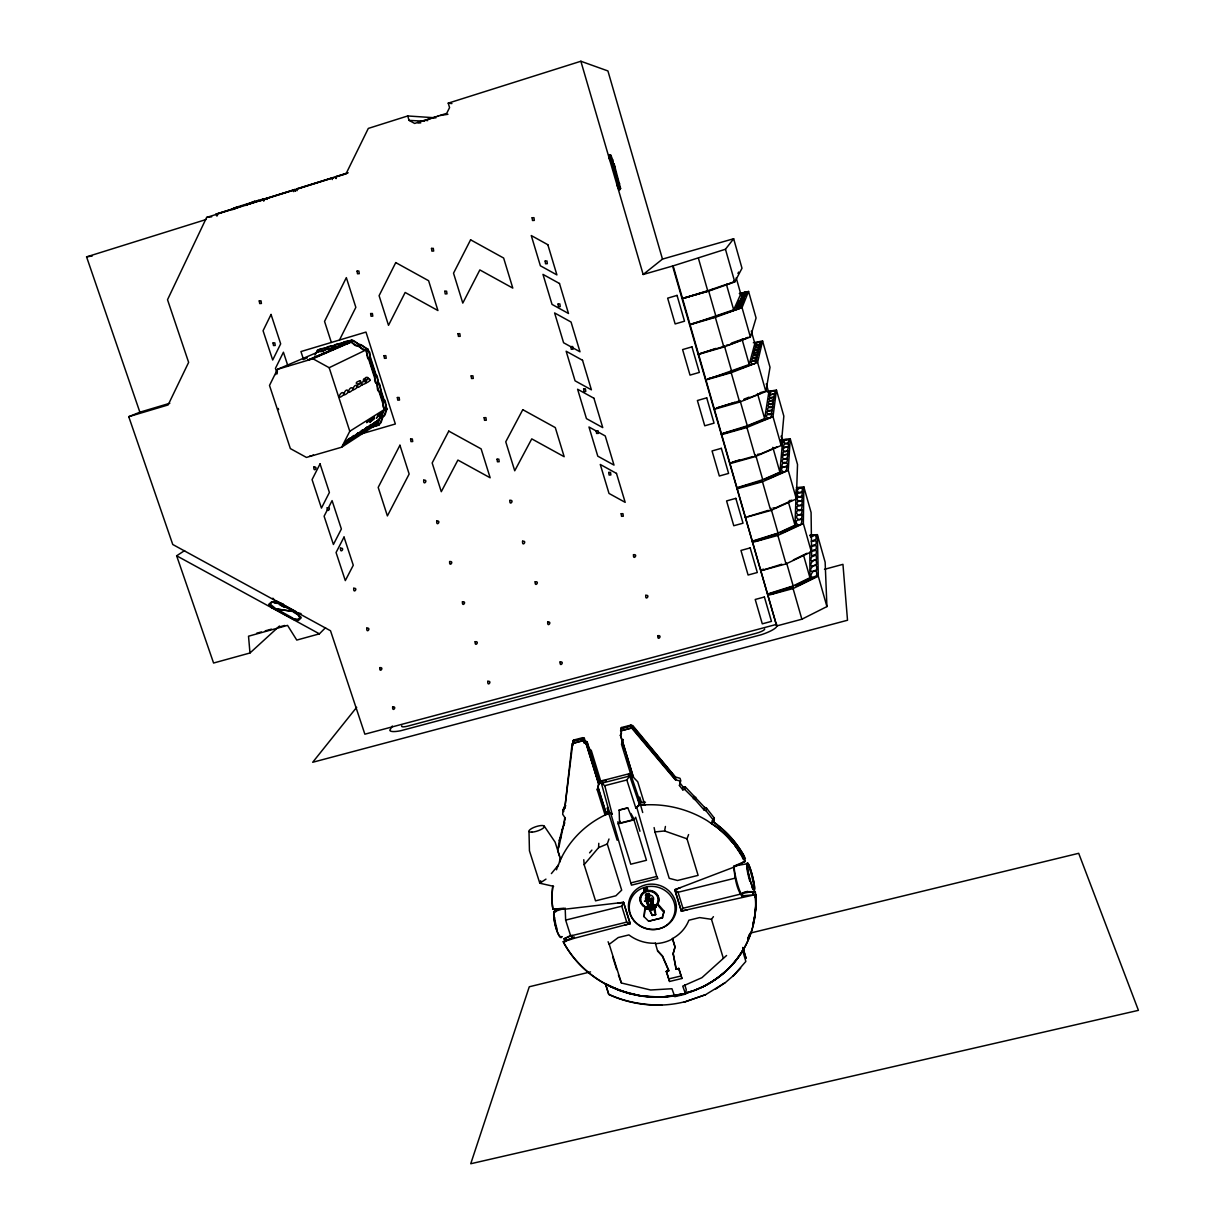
<?xml version="1.0" encoding="UTF-8"?>
<svg xmlns="http://www.w3.org/2000/svg" width="1225" height="1225" viewBox="0 0 1225 1225"><rect width="100%" height="100%" fill="white"/><g stroke="black" fill="none" stroke-linecap="round" stroke-linejoin="round"><path stroke-width="1.5" d="M760.893 569.334L760.74 570.773L786.021 563.913L811.363 551.801L803.355 523.58L803.845 486.876L796.373 487.657M802.099 500.688C803.095 512.096 790.064 501.056 802.084 500.673M745.55 516.246L745.336 517.517L770.709 510.519L796.357 498.927L797.521 464.52L790.217 438.688L780.907 439.928M803.355 523.58L777.86 535.432L752.518 542.353L752.717 541.006L778.043 533.074L794.994 525.219L796.25 489.525M608.993 839.002L607.278 843.979L621.688 890.146L615.869 895.797L595.534 900.85L584.141 864.682L598.581 847.639L598.795 843.321M565.766 805.606L562.964 809.694L562.704 814.349L564.771 817.351L563.806 825.466M563.684 811.654L563.944 807.015M796.357 498.927L788.257 470.415L790.217 438.688M809.863 535.202L817.351 534.636L825.145 562.198L826.921 606.589L801.87 619.222L776.696 625.944L673.597 267.433M787.935 450.693L787.706 453.878L783.112 455.195M755.09 894.449L755.473 897.726L755.09 894.449L752.916 894.648L753.115 892.045L753.482 894.985M742.61 950.462C733.377 966.77 718.279 979.357 701.512 987.472C717.972 979.143 733.224 966.739 742.61 950.462L745.841 961.457L733.086 976.111L740.681 968.179M781.948 467.307C781.366 456.803 794.795 466.036 781.963 467.322M782.943 455.179L783.219 451.994L787.92 450.678M783.556 447.6C783.326 437.922 795.178 446.773 783.632 447.615M710.868 822.894L716.212 826.645A102.226 95.764 15.3 0 1 743.774 858.434L745.137 861.42L733.53 867.3L674.791 889.717L681.345 911.094L755.075 894.679L742.534 895.827M742.074 856.826L743.391 859.537L745.397 858.526M742.733 893.438L742.427 896.93C736.026 888.523 734.893 876.533 733.637 866.228L745.137 861.42L743.759 858.603A102.257 95.795 15.3 0 0 716.166 826.86L707.315 820.75A102.257 95.795 15.3 0 0 638.271 805.438M788.257 470.415L762.471 481.747L737.037 488.821L737.282 487.642L762.746 479.695L779.896 472.176L782.576 441.291L781.091 436.085M730.039 462.637L729.778 463.724L755.258 456.588L781.183 445.502L783.832 416.117L776.451 390.055L767.187 391.571M715.461 989.218L724.649 983.001L705.569 994.685L684.331 1002.081L705.569 994.685M562.964 809.694L564.786 808.286L572.106 743.621L583.406 740.65L584.325 738.231L582.824 737.664L573.53 740.084L572.626 743.483L582.778 740.589L586.254 744.325L598.596 784L597.249 789.819L605.089 815.023L605.916 812.313L598.091 787.2L597.249 789.819M573.086 744.999L573.514 741.202M560.453 859.506L559.534 862.201L559.963 857.546L557.758 850.579L559.32 840.427L565.368 817.871M648.729 905.122L647.458 901.003L650.184 900.329L651.455 904.448L648.729 905.122L647.458 901.003M275.686 374.605L276.268 373.349M781.183 445.502L773.006 416.699L776.451 390.055M276.911 372.14L277.478 370.869M773.189 403.438C772.531 412.687 762.164 403.699 773.174 403.423M643.661 916.269L648.592 921.215L662.189 917.877L664.164 911.216L657.81 903.928L654.946 907.618L655.681 914.646L652.328 915.473L649.847 909.762L645.085 907.955L644.105 916.729L644.917 907.097M685.265 993.322L691.957 991.147L685.296 993.107M713.945 820.842L714.328 818.086L706.457 808.041L704.513 807.29L685.188 786.756L683.29 787.246L682.784 789.865L684.683 789.39L695.264 799.879L704.084 810.001L706.029 810.751L713.945 820.842L711.771 823.613M618.426 975.039L621.397 983.001L650.659 989.999L671.943 988.728L674.822 996.66L685.602 994.088L686.245 989.616L684.775 984.869M678.543 994.731L681.957 994.088L661.178 997.135L640.139 995.833L619.697 990.489L605.41 983.629L608.718 994.47C632.207 1005.342 659.647 1008.037 684.362 1001.866M558.768 847.731L563.041 827.533M706.029 810.751L706.457 808.041M769.928 394.772C770.127 386.778 781.458 393.286 770.004 394.787M678.681 968.592L676.077 969.22L678.681 968.592L681.942 978.484L669.57 981.47L666.293 971.578L668.865 970.537L662.526 955.959L657.81 951.029L662.449 956.388L668.789 970.981L666.293 971.578M704.084 810.001L704.513 807.29M773.006 416.699L746.913 427.494L721.387 434.722L721.693 433.727L747.296 425.779L764.645 418.613L768.764 392.628L766.283 383.869M671.652 996.231L675.113 995.358M676.077 969.22L673.122 953.8L675.067 946.818L672.494 938.518L674.225 937.584A38.863 36.383 15.3 0 0 688.863 920.235L699.659 917.586L711.48 919.301L713.425 916.668M687.21 909.838L681.345 911.094L682.968 908.276L740.022 894.235M673.122 953.8L675.067 946.818M714.374 408.461L714.053 409.38L739.624 402.091L765.87 391.541L770.02 367.286L762.578 340.979L753.344 342.77M674.99 947.247L672.494 938.518M661.837 1005.128C644.151 1005.128 625.225 1002.096 608.764 994.241L605.41 983.629M661.178 997.135L671.683 996.002M695.264 799.879L695.723 797.215M693.335 798.822L693.809 796.158M654.119 827.579L654.977 831.928L664.593 830.963L665.42 826.462M650.643 996.997L661.224 996.905M684.683 789.39L685.188 786.756M621.397 983.001L609.223 944.322L618.242 937.538L628.915 934.92A38.863 36.383 15.3 0 0 655.375 943.219L655.298 943.633A38.878 36.398 15.3 0 0 670.703 939.881L672.433 938.947M640.139 995.833L650.674 996.767M652.603 908.475L656.217 906.837L655.819 904.754L647.903 906.852L646.295 899.625L651.746 898.277L653.354 905.505L647.903 906.852L648.791 904.418L651.455 904.448M656.217 906.837L655.819 904.754M682.784 789.865L679.431 785.485L680.794 780.738L680.043 778.304L676.307 777.232M651.241 908.919L652.649 908.138L646.769 909.18L646.387 907.082L646.769 909.18M646.279 907.572L650.184 906.5C648.913 909.333 653.767 911.369 652.649 908.138M653.231 908.322L646.877 908.69M679.431 785.485L680.273 783.342L679.523 780.892L675.756 779.82L632.085 727.788L620.631 730.927L621.427 727.558L630.783 725.108L632.222 725.69L631.503 728.079L620.631 730.927L621.519 733.163L620.417 735.413L622.3 741.554L622.913 739.594M654.104 907.679L651.746 898.277M648.132 908.368L647.535 907.266M675.802 779.651L675.741 777.538L632.177 725.843M629.788 993.659L609.973 986.37M662.189 917.877L664.164 911.216M647.014 889.228L646.524 888.171L646.693 890.376L646.387 888.217L646.632 890.361L647.612 889.212L646.723 887.298M646.846 888.584L646.861 889.488M644.335 890.024L644.365 890.942L645.299 889.779L644.335 887.88L644.549 890.07L644.258 887.926M348.053 441.934L352.8 437.815L348.084 441.949M352.586 438.979L357.241 434.936M353.795 436.59L358.481 432.578L353.826 436.621M552.781 886.242A102.257 95.795 15.3 0 0 552.429 906.255L552.904 909.226L564.817 909.21L623.556 902.335L630.186 923.604L624.719 925.212M357.026 436.1L361.62 432.134L357.042 436.115M357.271 434.952L352.601 439.009M765.87 391.541L757.601 362.447L762.578 340.979M362.83 429.776L358.251 433.757L362.799 429.761M599.102 782.852L597.984 787.553L605.793 812.665M366.826 428.168L371.267 424.34L366.857 428.199M757.28 357.256C754.952 366.137 746.729 357.424 757.264 357.256M370.072 426.622L365.647 430.496L370.088 426.652M374.283 416.898L371.007 419.976L374.299 416.929M374.222 418.567L369.843 422.334L374.222 418.506M623.556 902.335L621.749 906.209L626.725 922.119L630.171 923.696L623.54 902.412L617.829 903.177M376.397 418.123L378.326 415.933M377.56 415.826L379.474 413.621L377.591 415.857M379.704 416.01L382.307 413.376L379.719 416.041M379.398 419.149L375.233 422.518M383.471 411.095L380.868 413.744L383.486 411.125M632.82 819.816L627.751 807.796L619.146 809.985L619.574 823.185L632.82 819.816L633.34 817.825L630.936 813.522M757.601 362.447L731.218 372.706L705.585 380.072L749.225 364.499L754.83 343.521L751.323 331.133M644.825 804.886L637.735 781.81L633.386 777.232L622.453 741.079M619.574 823.185L620.126 821.194M633.524 776.711L631.748 777.171M622.958 739.441L621.504 744.233L631.702 777.354M715.768 348.436L698.173 354.469L723.853 347.027L750.389 337.028L756.07 317.995L748.567 291.443L739.364 293.525M622.024 742.58L624.153 749.547M565.292 940.785L566.134 938.059L564.22 938.855L565.613 941.612M564.22 938.855L570.804 935.349M565.169 908.092L565.644 920.097L570.682 935.915L574.081 938.335L630.186 923.604M620.417 735.413L621.182 732.994M620.631 730.927L621.427 727.558L622.055 728.584M584.325 742.886L586.377 744.004L598.703 783.663L600.327 783.081L598.596 784M599.27 781.918L600.893 781.351L599.331 781.749L587.035 742.212L584.999 741.094M552.536 906.01L552.904 909.226L563.423 908.261M369.95 427.77L378.877 425.167L387.069 409.181L367.837 349.033L351.56 340.091L350.84 342.219L312.911 358.757L277.478 369.337L269.5 385.446L290.356 448.595L306.449 457.43L341.683 447.202L377.132 424.064L384.696 409.303L365.862 350.488L350.84 342.219L318.01 352.034L277.478 369.337M559.32 840.427L560.315 837.624M560.346 838.65L561.341 835.863M598.765 783.495L588.337 749.96L590.695 752.104L588.276 750.129M588.153 750.45L589.057 747.985L587.158 741.891L585.121 740.773L584.325 738.231L583.498 738.675M562.045 830.29L564.786 822.725M564.786 808.286L572.994 741.339L582.717 738.644M378.311 415.979L376.412 418.138M586.254 744.325L587.158 741.891M584.202 743.207L585.121 740.773M654.977 831.928L669.218 878.325L677.517 880.484L698.112 875.37L686.995 838.803L688.588 834.577M582.824 737.664L582.778 740.589M572.626 743.483L573.53 740.084L573.576 741.048M750.389 337.028L742.044 307.628L748.567 291.443M742.947 301.779C739.441 308.96 733.285 302.299 742.932 301.779M557.543 866.795L561.509 857.577M739.104 300.829C749.271 295.455 744.111 293.142 740.528 298.732M742.044 307.628L715.339 317.336L689.614 324.87L733.668 309.833L740.773 293.939L736.21 277.876M435.962 117.845L407.711 115.962L368.312 128.411L346.017 173.827L206.642 217.422L167.519 299.727L188.635 362.37L168.116 404.939L128.748 416.684L172.756 544.497L330.52 630.768L364.866 734.188L776.803 624.306M650.705 903.836L650.184 900.329M374.084 424.279L369.843 427.724L378.219 421.354L374.069 424.799M375.248 421.997L371.022 425.427L379.382 419.088M314.993 355.143L317.413 350.304L351.56 340.091M339.478 340.014L355.847 307.353L346.338 277.631L324.548 321.409L331.347 342.449M540.715 880.714L539.812 883.225L553.608 886.333M653.354 898.783L653.017 899.763M341.683 447.202L349.783 431.261L384.696 409.303L387.069 409.181M269.607 604.614L269.959 603.91L276.008 608.886L294.674 611.796L300.63 616.925L297.736 620.003L292.591 618.87L272.425 607.845L269.607 604.614L272.639 601.613L277.799 602.792L294.306 611.581L276.008 608.886M282.944 603.956L275.702 601.398L276.069 600.694L296.251 611.719L295.883 612.439L279.208 603.542M278.933 603.159L282.853 604.139M327.427 509.707L324.104 516.2L333.414 544.482L341.377 528.986L332.082 500.612L328.56 507.502M648.791 897.006L649.464 896.777M292.591 618.87L298.104 619.299L300.63 616.925M648.056 894.066L649.066 893.331L648.255 893.867M645.652 901.523L644.518 901.095L645.851 901.355M646.647 897.603L647.504 897.159L646.325 897.588M649.372 896.088L648.377 896.026M297.782 613.71L297.415 614.414L294.077 612.592M645.697 894.771L646.57 894.786L645.759 895.322M682.57 298.441L707.897 291.397L734.755 281.949L741.998 268.26L733.653 238.737L662.48 259.103L643.171 274.492L580.864 61.25L448.228 103.16L449.575 107.586L446.696 113.343L414.647 123.449L409.073 120.372L407.711 115.962M776.895 625.99L776.237 627.246A21.177 4.701 -16.1 0 1 761.414 634.688L400.544 730.774A20.703 4.425 -18.4 0 1 389.795 730.238L392.352 726.012M734.066 280.617L733.163 282.163M737.925 273.42L738.629 272.088M811.44 551.495C818.116 545.232 817.963 558.202 811.639 555.691L811.088 512.479L803.845 486.876M811.379 546.58C817.779 540.317 818.147 553.225 811.44 550.653M811.363 541.756C817.688 535.647 818.024 548.188 811.409 545.737M811.348 537.055C817.733 531.038 817.718 543.395 811.455 540.945M377.361 425.197L370.348 427.311M633.983 819.862L646.463 860.287L630.737 864.222L618.212 823.874L633.983 819.862L635.653 817.243L639.971 831.254M792.039 500.397L776.022 507.655M626.832 779.988L629.711 775.976L639.45 804.657L635.821 808.025L626.832 779.988L604.782 785.669L601.414 783.28L629.711 775.976M764.568 479.327L780.356 472.36L783.923 471.87L768.136 478.853L764.737 479.343M714.328 818.086L712.138 821.026L716.548 824.058M558.539 864.865L551.388 873.593M776.696 625.944L672.602 266.039L725.46 249.242L733.653 238.737M356.689 707.3L312.697 762.272L847.516 620.248L842.953 564.342L824.486 569.319M589.577 852.86L591.905 850.104M764.278 391.479L759.868 392.796M761.475 393.011L744.662 399.672M184.608 550.592L176.645 555.798L213.579 663.031L249.977 652.986L248.522 636.204L287.553 625.378L296.772 640.078L319.403 633.846L325.544 627.659M739.165 487.412L762.317 480.843L739.165 487.428M649.817 896.593L648.959 897.037M646.218 896.409L646.08 896.685A4.058 3.813 15.5 0 0 646.126 900.651L646.892 902.549L646.831 901.493M648.683 894.464L647.795 894.893L649.005 894.786M648.423 895.95L649.495 895.46M645.667 894.587L646.769 893.898L645.942 894.434M649.847 909.762L654.946 907.618M635.821 808.025L640.491 804.381L639.45 804.657M249.977 652.986L279.484 626.021M672.602 266.039L643.171 274.492M726.578 955.485L701.91 977.688L682.738 986.14L685.602 994.088M545.967 879.121L539.812 883.225L529.445 850.808L529.001 831.423M723.562 433.436L746.821 426.79L723.577 433.451M724.633 983.231L733.101 975.896M745.964 338.467L729.411 344.7M806.999 553.271L793.387 559.902M628.257 775.012L630.431 773.419L640.124 801.977L641.165 801.717M367.837 349.033L329.173 367.699L312.911 358.757M763.022 569.043L764.048 569.763L781.795 564.204M652.956 898.721L652.971 899.594M646.693 894.541L645.422 895.123L646.371 895.031M646.693 895.368L645.56 895.567M649.005 893.974L647.948 894.158M427.418 119.621L435.013 117.248M427.693 120.647C425.075 119.346 412.228 123.74 420.772 122.852M437.524 116.436L438.565 116.038M650.184 906.5L655.712 905.244M632.222 725.69L630.783 725.108L630.844 728.018M362.263 384.696C372.431 381.863 359.124 379.367 362.233 384.696M365.678 379.842C372.722 377.698 363.136 375.447 365.663 379.842M360.288 380.699C350.09 383.425 362.891 386.748 360.41 380.791M311.257 455.7L309.558 456.205M644.074 888.799L644.549 890.942M644.09 889.151L644.396 890.391L644.947 889.044M758.627 341.959L755.32 343.214M817.351 534.636L818.3 576.225L793.08 588.567L767.845 595.365L767.983 593.834L793.172 585.918L809.939 577.725L809.847 552.016M646.034 900.834L651.501 899.487M741.171 293.709L744.678 292.484M331.531 349.799L334.93 348.528L327.213 351.713M245.214 205.341L254.754 201.237L245.689 205.433M337.993 347.318L339.57 346.843L307.475 360.242L320.69 355.02M303.218 359.583L307.368 357.807M608.35 811.272L605.364 812.543A101.843 95.443 15.3 0 1 608.503 811.118M604.553 815.253L608.764 813.446L607.079 808.025L608.121 807.75L609.529 812.298L612.102 814.074L608.488 812.558L609.529 812.298M761.093 453.725L776.772 446.941M730.222 283.404L726.655 284.246M710.561 289.912L714.022 289.1M598.581 847.639L607.278 843.979M743.162 862.063L745.152 861.236M564.281 938.656L565.674 941.397L564.281 938.656L572.197 935.349M564.71 944.567L563.316 941.811L574.418 937.171L563.378 941.581L564.694 944.552A102.257 95.795 15.3 0 0 682.769 994.149A102.257 95.795 15.3 0 0 755.412 897.236M691.926 991.377L701.542 987.243M128.748 416.684L139.88 412.197L169.831 403.255M726.394 345.22L728.967 344.807M743.82 399.273L749.057 397.176M216.641 215.814L216.09 214.115L238.768 206.948M233.408 209.368L233.118 208.51L236.195 207.285L258.368 200.349L264.049 198.833L266.882 198.542L267.157 199.399M232.49 209.628L236.486 208.143L236.195 207.285M241.8 206.244L242.642 205.907L240.59 206.382M244.173 205.325L258.72 200.701M295.087 189.492L262.303 199.66L295.087 189.492L295.638 191.207M297.231 190.61L296.68 188.895L297.568 188.558L333.705 177.411L300.447 187.884M649.388 896.884L648.546 897.098M335.88 178.513L335.344 176.813L348.13 172.74M337.748 347.318L336.14 347.808L343.689 344.73M323.844 353.351L317.673 355.863M324.089 353.367L325.789 352.846L312.773 357.991M342.403 345.404L348.084 343.092M731.417 343.123L740.543 339.892M680.411 887.65L674.791 889.717L678.053 892.275L682.968 908.276M742.304 339.233L743.207 338.973M724.863 284.874L708.525 290.478L715.905 316.28M563.316 941.811L574.081 938.335M554.037 911.691L564.342 908.399M692.431 323.614L715.339 316.923L714.007 316.984M742.273 893.01L747.572 891.341M440.25 115.502L447.952 114.277M239.977 206.811L216.09 214.115M249.624 203.794L259.884 200.578M347.41 173.2L335.344 176.813M139.88 412.197L86.577 256.882L205.922 219.566M768.274 510.381L748.092 516.567M347.272 343.337L334.364 348.957M732.458 462.131L739.548 459.926M752.839 456.573L731.938 462.392M734.617 402.397L716.303 408.109L738.92 401.142M609.866 155.391L610.785 160.199L609.928 160.46L609.009 155.652L609.866 155.391L610.923 155.315L612.76 160.016L616.543 179.861L619.62 188.757M610.923 155.315L609.009 155.652M612.76 160.016L611.918 160.276L613.511 165.742M613.863 163.798L616.879 180.228M614.215 164.181L620.616 188.512L618.763 189.017L616.925 184.378L617.783 184.117M619.682 183.704L618.824 183.964L615.639 173.031M684.3 297.92L706.794 291.014M344.822 344.072L342.357 345.144M313.478 455.087L312.222 455.44M722.474 346.522L723.822 346.522L700.424 353.367M343.735 344.991L338.682 347.042M334.777 348.895L322.175 353.857L323.232 353.612M330.183 350.886L324.855 353.06M730.039 283.113L732.596 282.363M646.846 896.654L647.06 896.654M315.805 357.149L310.124 359.461M373.502 425.121L377.132 424.064L378.877 425.167M371.466 426.086L377.361 425.152M361.237 433.926L395.353 423.988L365.984 332.082L300.952 351.56L303.279 358.711M745.657 338.054L748.199 337.319M744.034 297.935L743.942 299.421L739.272 300.814M256.653 633.248L261.323 631.962M265.212 630.875L271.445 629.145M278.458 627.2L284.705 625.47M298.655 188.451L296.68 188.895M265.044 199.445L258.643 201.206L258.368 200.349M244.648 205.279L246.21 204.866M760.648 453.893L757.571 454.322M623.203 728.048L632.758 725.552L675.741 777.538M603.205 784.168L602.256 780.677L630.431 773.419M638.73 797.444L639.772 797.184L641.441 802.605L645.483 802.207M638.041 800.109L639.098 799.833L642.712 812.512M619.084 810.2L627.69 808.01M630.952 882.873L656.722 876.442L657.917 878.555L631.442 885.154L611.061 814.349M810.383 536.826L813.492 535.386L809.939 535.616M565.644 920.097L621.749 906.209M678.053 892.275L735.184 878.141M647.964 901.508L649.847 901.049M656.309 906.347L654.946 907.158L654.456 905.551M652.129 915.182L655.681 914.646M570.682 935.915L626.725 922.119M662.786 917.678L648.592 921.215M618.763 189.017L620.616 188.512M590.527 971.884L529.277 986.768L470.737 1163.75L1138.423 1010.349L1078.689 853.304L750.159 933.113M668.59 978.959L680.962 975.988M739.548 293.632L744.616 292.484M796.709 489.097L799.971 487.688L796.449 488.025M648.959 893.653L648.178 893.775M646.647 894.235L645.866 894.357M649.158 896.088L648.393 896.103M769.132 392.306L772.577 390.974L767.401 391.801M734.188 866.075L747.066 863.748M782.913 440.939L786.343 439.561L781.152 440.219M86.577 256.882L92.243 255.994M206.642 217.422L211.711 216.794M233.118 208.51L236.103 208.173M789.222 500.627L791.871 500.382M640.767 805.284L645.422 804.825M772.944 507.992L775.578 507.747M552.98 909.027L555.093 908.827M602.256 780.677L606.375 780.662M748.199 891.678L755.289 891.647L755.672 894.893M409.073 120.372L424.08 121.214M448.228 103.16L451.918 103.574M629.834 993.429L640.185 995.619M292.683 619.237L298.395 620.493L301.09 617.967L297.92 614.383M295.883 612.439L301.044 613.587M277.355 603.144L271.628 601.843L268.765 604.293L271.889 607.86M274.002 602.715L277.432 603.496M664.593 830.963L686.995 838.803M580.864 61.25L607.922 70.943L662.48 259.103M280.51 604.874L283.679 606.605M279.101 604.4L284.093 607.141M276.1 608.718L292.959 618.15M176.645 555.798L319.403 633.846M570.835 346.752L563.592 342.755L554.603 312.942L571.049 322.022L579.992 351.789L573.147 348.022M596.162 430.955L588.98 427.004L597.785 456.175L614.001 465.102L605.242 435.947L598.474 432.226M712.123 821.209L716.533 824.241A101.843 95.443 15.3 0 1 744.019 855.77L745.382 858.71M652.558 903.483L653.614 904.28M644.289 890.897L644.763 889.917M298.364 615.486L300.278 617.63M272.884 598.198L275.702 601.398M631.549 727.926L675.266 779.789M657.565 904.862L663.475 911.951M679.967 782.882L683.29 787.246M544.329 826.247L555.109 842.126L559.626 856.382M278.611 409.563L278.228 408.446M648.913 909.103L652.328 915.473M631.503 728.079L630.538 725.92L621.167 728.37L621.458 730.483M608.09 941.749L609.223 944.322M583.406 740.65L582.518 738.491L573.208 740.926L573.453 743.024M616.941 184.761L618.977 189.906L620.049 189.63L619.36 186.077M611.214 158.178L609.851 154.702L608.718 154.763L609.744 160.092M317.413 350.304L318.01 352.034M216.917 213.793L217.468 215.477M216.58 214.053L217.147 215.753M277.248 373.793L275.441 368.342L283.419 352.218L287.921 365.938M264.049 198.833L264.324 199.69M263.743 199.782L264.018 200.64M263.161 199.323L263.712 201.023M329.173 367.699L349.783 431.261M294.658 189.538L295.21 191.238M293.112 189.952L293.663 191.651M335.742 176.783L336.293 178.483M331.776 177.855L332.312 179.57M653.737 908.797L655.482 914.355M608.764 813.446L617.17 840.243M612.684 956.847L616.696 969.588M681.36 911.017L674.807 889.641M633.386 777.232L620.524 735.092M650.475 906.531L651.547 909.915M648.454 906.041L646.203 900.543M648.561 906.898L649.173 908.889M666.369 971.149L669.57 981.47M655.375 943.219L657.718 951.457M600.832 781.519L591.292 750.45L588.934 748.307L598.734 780.157M590.695 752.104L600.265 783.25M678.757 968.163L681.942 978.484M650.613 899.9L652.236 905.107M651.853 906.071L652.894 909.471M651.516 906.286L652.558 909.67M626.297 756.499L628.961 765.181M711.48 919.301L723.362 958.379M742.855 947.446L746.071 958.394L742.84 947.66M611.888 159.908L613.419 165.13M614.445 168.621L615.961 173.843M616.987 177.334L618.503 182.556M610.785 160.199L616.543 179.861M612.102 814.074L604.782 785.669M636.878 807.765L656.722 876.442M724.373 345.787L731.677 371.313M740.053 400.514L747.296 425.779M755.58 454.689L762.746 479.695M770.938 508.314L778.043 533.074M786.649 563.148L793.172 585.918M698.434 258.353L707.897 291.397M715.339 317.336L723.853 347.027M731.218 372.706L739.624 402.091M746.913 427.494L755.258 456.588M762.471 481.747L770.709 510.519M777.86 535.432L786.021 563.913M793.08 588.567L801.87 619.222M726.364 284.2L733.668 309.833M742.013 339.141L749.225 364.499M757.494 393.501L764.645 418.613M772.822 447.339L779.896 472.176M788.487 502.373L794.994 525.219M803.508 555.109L809.939 577.725M725.46 249.242L734.755 281.949M818.3 576.225L826.921 606.589M652.205 899.808L651.761 898.737L652.343 900.452M601.414 783.28L608.121 807.75M619.146 185.557L619.758 188.773M673.199 953.372L676.154 968.791M617.829 821.776L618.212 823.874M614.077 163.737L616.665 180.305M583.774 859.705L584.141 864.682M401.8 725.812A8.238 1.761 -18.4 0 0 407.879 726.088L756.392 633.218A8.422 1.868 -16.1 0 0 764.722 629.053M749.639 934.124A101.843 95.443 15.3 0 1 747.663 938.733M638.975 802.773A101.843 95.443 15.3 0 1 644.289 802.298M755.641 894.235A101.843 95.443 15.3 0 1 752.778 924.645M561.494 857.623A102.257 95.795 15.3 0 1 609.284 813.094M749.623 934.323A101.874 95.473 15.3 0 1 747.648 938.932M716.518 824.303A101.874 95.473 15.3 0 1 744.004 855.953M755.626 894.434A101.874 95.473 15.3 0 1 752.9 924.339M749.409 937.064A102.226 95.764 15.3 0 1 685.311 993.261M681.957 994.118A102.226 95.764 15.3 0 1 678.558 994.868M675.128 995.512A102.226 95.764 15.3 0 1 565.001 944.842M552.506 906.041A102.226 95.764 15.3 0 1 552.843 886.043M556.502 869.796A102.226 95.764 15.3 0 1 557.589 866.642M755.427 897.037A102.226 95.764 15.3 0 1 749.593 936.589M715.186 825.849A99.7 93.422 15.3 0 1 732.535 842.693M734.648 845.388A99.7 93.422 15.3 0 1 741.232 855.356M647.229 908.016A9.54 8.942 15.5 0 1 640.752 895.49A9.54 8.942 15.5 0 1 654.717 892.045A9.54 8.942 15.5 0 1 656.34 905.765M654.41 907.174A9.54 8.942 15.5 0 1 652.144 908.062A9.325 8.743 15.5 0 0 654.257 907.204M647.244 908.016A9.325 8.743 15.5 0 1 640.905 895.781A9.325 8.743 15.5 0 1 654.548 892.412A9.325 8.743 15.5 0 1 656.141 905.826M653.139 900.697A4.058 3.813 15.5 0 1 652.512 901.493M646.647 896.026A4.058 3.813 15.5 0 1 653.522 899.778M647.367 907.526A8.774 8.223 15.5 0 1 641.41 896.011A8.774 8.223 15.5 0 1 654.242 892.841A8.774 8.223 15.5 0 1 655.743 905.459M741.937 894.02A14.914 1.883 75.9 0 1 737.726 884.863A14.914 1.883 75.9 0 1 734.219 868.341M746.607 864.513A13.368 1.608 75.8 0 1 752.196 877.896A13.368 1.608 75.8 0 1 752.058 887.558M749.853 881.342A13.368 1.608 75.8 0 1 746.668 866.534M561.127 936.926A13.153 2.848 76.7 0 1 554.879 923.191A13.153 2.848 76.7 0 1 555.89 911.691M557.038 928.963A13.153 2.833 76.7 0 1 554.619 917.28M554.848 912.135A13.153 2.833 76.7 0 1 555.522 911.216M561.739 936.773A13.153 2.833 76.7 0 1 560.759 936.497M561.984 936.558A13.827 2.986 76.7 0 1 555.201 925.258A13.827 2.986 76.7 0 1 555.798 911.078M801.808 519.155C802.513 532.094 788.854 519.538 801.808 519.155M801.87 514.362C803.156 526.352 789.344 514.592 801.87 514.362M801.931 509.692C802.819 521.85 789.375 510.105 801.931 509.692M802.023 505.144C802.176 517.7 790.324 504.807 802.007 505.113M802.161 496.355C803.447 507.15 790.11 497.013 802.145 496.339M802.252 492.113C802.712 503.444 790.845 492.144 802.237 492.098M802.344 487.979C802.972 498.942 790.829 488.316 802.329 487.963M350.319 341.009C346.553 348.283 335.65 341.346 350.319 341.009M342.173 343.444C337.962 350.901 327.825 343.735 342.173 343.444M334.042 345.879C331.041 352.846 318.868 346.353 334.042 345.879M325.911 348.313C323.354 355.418 310.369 348.712 325.911 348.313M786.894 466.648C786.618 478.255 774.92 466.71 786.879 466.633M787.399 458.472C787.951 468.884 775.257 459.176 787.384 458.456M787.675 454.536C788.134 464.78 775.793 455.133 787.66 454.521M788.165 446.941C787.889 457.507 777.018 446.972 788.15 446.926M788.686 439.698C788.931 449.208 777.691 440.005 788.67 439.683M755.289 891.647L742.794 892.795L755.289 891.647M366.612 349.018C362.156 354.576 353.03 336.477 366.612 349.018M358.94 344.792C354.392 350.335 345.419 332.281 358.94 344.792M772.286 410.145C771.03 420.282 761.077 410.252 772.271 410.13M772.73 406.761C772.255 416.117 761.246 407.343 772.715 406.746M773.633 400.208C771.934 410.161 763.19 399.978 773.618 400.192M774.032 397.068C773.48 405.934 763.221 397.405 774.016 397.053M774.476 393.991C773.572 403.025 763.711 394.389 774.46 393.975M771.842 413.621C770.586 424.018 760.419 413.728 771.827 413.606M370.134 380.363C361.559 387.988 368.786 373.732 370.134 380.363M365.142 380.056C361.161 382.797 364.836 375.524 365.127 380.118M361.712 384.926C353.014 392.842 360.089 377.79 361.697 384.987M357.378 387.284C348.436 395.231 355.832 380.24 357.378 387.284M352.953 389.672C343.98 398.11 351.299 382.43 352.953 389.734M377.775 423.819C384.022 426.377 382.368 406.118 377.805 423.773M348.451 392.123C339.478 400.82 346.629 384.466 348.436 392.168M381.633 416.286C388.31 418.705 385.844 398.538 381.664 416.24M343.858 394.603C334.257 403.163 342.541 387.161 343.842 394.664M386.135 408.017C385.155 388.31 379.015 410.666 386.074 408.155M378.142 383.027C371.007 385.967 376.825 363.335 378.142 383.027M379.995 392.781L382.292 400.085L383.379 399.855L381.174 392.459L380.01 392.75M380.807 391.372C373.671 394.251 379.49 371.833 380.807 391.372M371.971 367.714L374.268 375.049L375.371 374.819L373.166 367.393L371.987 367.668M372.798 366.306L371.588 366.673L369.368 359.231L370.471 359.017L372.798 366.306M366.597 350.932C367.822 370.562 373.793 348.512 366.612 350.886M343.444 444.874L348.298 440.77L343.475 444.798M344.684 442.439L349.523 438.351L344.684 442.439M349.293 439.469L354.04 435.442L349.324 439.392M361.39 433.221L365.908 429.362L361.452 433.068M362.585 430.878L367.087 427.035L362.6 430.802M366.796 422.61L371.282 418.827L366.826 422.533M756.637 360.058C754.937 368.694 745.351 360.824 756.606 360.058M757.907 354.53C755.121 363.58 747.786 354.438 757.892 354.515M758.566 351.851C756.805 360.073 748.016 352.31 758.551 351.851M759.194 349.248C756.713 357.7 749.087 349.493 759.178 349.248M759.776 346.721C757.54 354.837 749.822 346.935 759.76 346.706M760.388 344.24C758.673 352.05 750.236 344.684 760.373 344.225M760.985 341.821C759.286 349.416 751.017 342.25 760.97 341.806M742.12 303.846C739.303 310.813 732.014 304.52 742.105 303.846M743.805 299.773C740.849 306.618 733.943 300.477 743.789 299.757M746.163 294.015C743.116 300.554 736.914 294.613 746.147 294.015M741.263 305.959C737.894 313.263 731.294 306.48 741.247 305.959M746.928 292.193C743.743 298.655 737.802 292.836 746.928 292.193M259.256 300.891L259.685 303.555L261.43 303.478L261.017 300.829L259.256 300.891M271.047 314.458L263.069 330.735L272.7 360.012L280.678 343.842L271.047 314.458M273.068 342.923L273.481 345.542L275.227 345.481L274.813 342.847L273.068 342.923M357.087 271.092L357.486 273.772L359.277 273.696L358.864 271.016L357.087 271.092M655.666 905.03L654.625 905.336L655.666 905.03M395.752 262.594L379.092 295.684L388.509 325.329L405.153 292.469L437.922 310.538L428.612 280.724L395.752 262.594M370.624 313.569L371.022 316.234L372.798 316.157L372.4 313.493L370.624 313.569M816.646 575.719C803.278 582.595 817.902 561.065 816.646 575.719M313.845 467.031C313.324 473.524 318.975 466.204 313.845 467.031M320.047 463.892L312.069 479.618L321.44 508.099L329.403 492.465L320.047 463.892M431.506 248.415L431.889 251.125L433.681 251.048L433.298 248.338L431.506 248.415M650.98 898.629L649.311 899.119L650.98 898.629M650.797 899.518L649.128 900.007L650.797 899.518M814.028 577.741L798.593 585.351L794.994 585.596L810.429 578.001L814.028 577.741M647.489 907.036L646.448 907.357L647.489 907.036M384.038 355.709L384.436 358.343L386.212 358.282L385.814 355.648L384.038 355.709M648.484 900.084L646.815 900.574L648.484 900.084M327.228 507.778C326.708 514.209 332.327 506.951 327.228 507.778M470.599 239.809L453.526 273.19L462.79 303.096L479.848 269.929L512.8 288.105L503.643 258.046L470.599 239.809M444.813 291.244L445.196 293.923L446.987 293.847L446.604 291.167L444.813 291.244M647.045 899.518L648.668 899.119L647.045 899.518M816.524 570.176C802.145 576.148 818.683 556.38 816.524 570.176M397.359 397.528L397.757 400.146L399.518 400.07L399.136 397.467L397.359 397.528M344.026 537.071L336.063 552.536L345.312 580.604L353.275 565.246L344.026 537.071M340.504 548.203C339.999 554.588 345.588 547.376 340.504 548.203M816.401 564.771C803.064 571.218 817.917 550.898 816.386 564.817M399.932 445.242L378.188 487.397L387.391 515.924L409.15 474.044L399.932 445.242M458.028 333.721L458.41 336.385L460.202 336.324L459.819 333.659L458.028 333.721M410.589 439.009L410.972 441.612L412.718 441.551L412.335 438.948L410.589 439.009M532.14 217.759L532.492 220.5L534.314 220.423L533.962 217.683L532.14 217.759M353.688 588.306C353.167 594.646 358.757 587.51 353.688 588.306M471.15 375.876L471.518 378.51L473.294 378.448L472.927 375.815L471.15 375.876M448.779 431.108L432.165 462.958L441.291 491.7L457.905 460.064L490.153 477.781L481.134 448.886L448.779 431.108M423.697 480.169C423.115 486.677 428.873 479.327 423.697 480.169M816.325 559.503C803.248 565.889 817.703 545.952 816.325 559.503M545.156 261.047L545.523 263.773L547.33 263.697L546.978 260.971L545.156 261.047M366.765 628.119C366.26 634.412 371.818 627.338 366.765 628.119M484.151 417.694L484.518 420.313L486.294 420.252L485.927 417.633L484.151 417.694M436.712 521.023C436.131 527.485 441.873 520.196 436.712 521.023M558.079 303.999L558.432 306.694L560.238 306.618L559.886 303.922L558.079 303.999M379.75 667.64C379.229 673.872 384.772 666.859 379.75 667.64M522.784 409.686L505.757 441.812L514.73 470.783L531.757 438.872L564.174 456.711L555.293 427.586L522.784 409.686M497.059 459.191L497.427 461.794L499.188 461.733L498.82 459.13L497.059 459.191M449.621 561.555C449.039 567.971 454.751 560.744 449.621 561.555M570.896 346.614L571.248 349.278L573.055 349.217L572.703 346.537L570.896 346.614M392.628 706.84C392.123 713.042 397.635 706.075 392.628 706.84M509.86 500.367C509.233 506.874 515.067 499.524 509.86 500.367M462.438 601.781C461.856 608.136 467.552 600.97 462.438 601.781M583.621 388.876L583.957 391.525L585.764 391.464L585.412 388.815L583.621 388.876M522.57 541.22C521.942 547.682 527.745 540.378 522.57 541.22M475.162 641.701C474.58 648.01 480.246 640.905 475.162 641.701M596.238 430.817L596.575 433.451L598.367 433.39L598.03 430.756L596.238 430.817M535.187 581.753C534.544 588.168 540.347 580.941 535.187 581.753M487.78 681.314C487.198 687.577 492.848 680.533 487.78 681.314M608.764 472.437L609.101 475.04L610.877 474.978L610.54 472.375L608.764 472.437M547.697 621.978C547.054 628.348 552.827 621.182 547.697 621.978M621.182 513.719L621.519 516.307L623.295 516.246L622.958 513.673L621.182 513.719M560.116 661.898C559.473 668.207 565.23 661.102 560.116 661.898M633.509 554.68C632.804 561.157 638.73 553.853 633.509 554.68M645.743 595.335C645.039 601.766 650.95 594.508 645.743 595.335M657.871 635.668C657.182 642.038 663.062 634.856 657.871 635.668M799.067 525.081L783.449 532.37L779.881 532.753L795.469 525.448L799.067 525.081M792.866 587.418L771.153 594.355L769.897 593.757L791.564 586.806L792.835 587.464M777.676 534.422L755.84 541.343L754.615 540.868L776.39 533.916L777.676 534.422M768.657 418.154L749.133 425.335L768.642 418.138M753.222 363.886L733.515 370.884L753.207 363.902M731.172 372.14L707.805 378.923L731.157 372.124M737.634 309.052L717.758 315.774L737.618 309.037M707.928 291.06L684.423 298.012L707.928 291.045M677.042 295.393L667.656 298.165L675.143 323.936L684.515 321.195L677.042 295.393M691.957 346.859L682.601 349.584L690.012 375.11L699.353 372.415L691.957 346.859M706.718 397.849L697.393 400.514L704.743 425.795L714.053 423.146L706.718 397.849M721.341 448.335L712.047 450.953L719.335 476.004L728.599 473.417L721.341 448.335M735.827 498.361L726.578 500.933L733.775 525.739L743.024 523.197L735.827 498.361M750.175 547.912L740.957 550.438L748.092 575.015L757.31 572.519L750.175 547.912M764.4 597.004L755.212 599.469L762.287 623.831L771.459 621.381L764.4 597.004M582.533 360.272L566.149 351.238L575.061 380.822L591.399 389.826L582.533 360.272M593.926 398.248L577.603 389.244L586.453 418.628L602.746 427.602L593.926 398.248M616.481 473.401L600.281 464.474L609.009 493.445L625.179 502.342L616.481 473.401M547.835 244.709L531.267 235.552L540.378 265.779L556.9 274.905L547.835 244.709M559.488 283.496L542.981 274.385L552.031 304.397L568.492 313.493L559.488 283.496M634.688 921.445A23.03 21.545 15.3 0 0 673.75 915.994A23.03 21.545 15.3 0 0 648.071 886.578A23.03 21.545 15.3 0 0 634.688 921.445M531.941 832.143A8.1 2.297 -18.1 0 0 544.329 826.875A8.1 2.297 -18.1 0 0 533.732 827.487A8.1 2.297 -18.1 0 0 531.941 832.143M747.403 867.392A13.368 1.608 75.8 0 0 753.559 889.013A13.368 1.608 75.8 0 0 751.568 872.95A13.368 1.608 75.8 0 0 747.403 867.392M747.235 866.948A14.026 1.684 75.8 0 0 753.697 889.641A14.026 1.684 75.8 0 0 751.614 872.782A14.026 1.684 75.8 0 0 747.235 866.948M634.137 920.832A24.087 22.54 15.3 0 0 674.99 915.136A24.087 22.54 15.3 0 0 648.147 884.358A24.087 22.54 15.3 0 0 634.137 920.832"/></g></svg>
